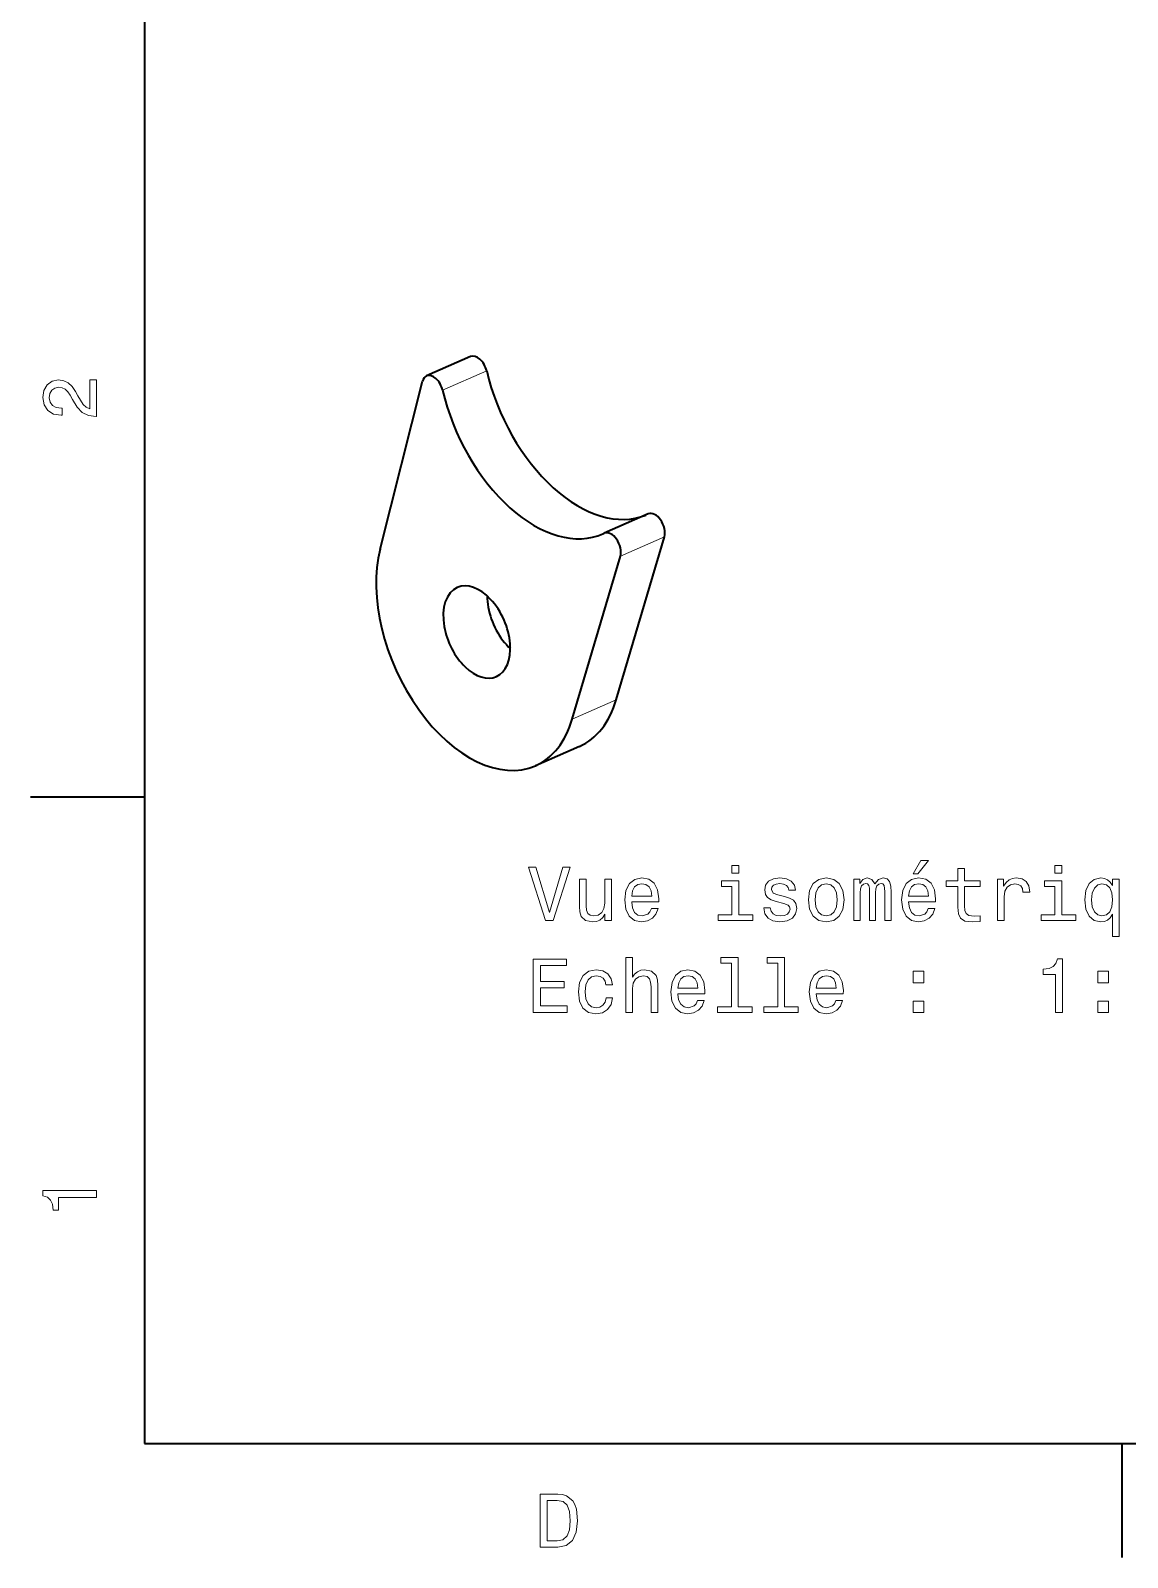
# Model space of a CAD drawing. Extents: x 0 to 296, y 0 to 210.
# Drawn here: x 2.5 to 74.7, y 2.5 to 102.9 of the extents above; entities that cross this region are included whole.
import ezdxf

# ---------------------------------------------------------------- set-up
doc = ezdxf.new("R2010")
doc.units = 0

msp = doc.modelspace()

# ---------------------------------------------------------------- linework, layer by layer
at = {"color": 7, "lineweight": 35}
for p, q in [((10, 200), (10, 10)), ((10, 10), (287, 10))]:
    msp.add_line(p, q, dxfattribs=at)
at = {"color": 7, "lineweight": 35, "ltscale": 0.07908}
for p, q in [((31.457977, 81.458878), (28.561653, 80.18718)), ((43.148079, 71.118835), (40.251755, 69.847137)), ((38.618286, 55.832977), (35.721962, 54.561272))]:
    msp.add_line(p, q, dxfattribs=at)
at = {"color": 7, "lineweight": 13, "ltscale": 0.07908}
for p, q in [((32.512512, 80.515152), (29.61618, 79.243454)), ((44.20459, 69.606552), (41.308266, 68.334839)), ((38.145554, 57.623352), (41.041878, 58.89505))]:
    msp.add_line(p, q, dxfattribs=at)
at = {"color": 7, "lineweight": 35, "ltscale": 0.284592}
msp.add_line((25.50399, 68.805031), (28.301376, 79.839661), dxfattribs=at)
at = {"color": 7, "lineweight": 35, "ltscale": 0.279217}
msp.add_line((41.041878, 58.89505), (44.20459, 69.606552), dxfattribs=at)
at = {"color": 7, "lineweight": 35, "ltscale": 0.279216}
msp.add_line((38.145554, 57.623352), (41.308266, 68.334839), dxfattribs=at)
at = {"color": 7, "lineweight": 35, "ltscale": 0.1875}
for p, q in [((10, 52.5), (2.5, 52.5)), ((74.300003, 10), (74.300003, 2.5))]:
    msp.add_line(p, q, dxfattribs=at)
at = {"color": 7, "lineweight": 13}
for points in [[(6.833213, 77.519447), (6.833213, 79.925072), (6.399496, 79.925072), (6.399496, 78.023773), (6.162464, 78.129684), (5.965778, 78.311241), (5.607709, 78.871033), (5.456412, 79.168587), (5.239553, 79.501442), (4.987392, 79.738472), (4.689842, 79.874641), (4.351945, 79.925072), (3.928314, 79.839333), (3.595461, 79.602303), (3.383646, 79.239189), (3.307997, 78.770172), (3.393732, 78.286018), (3.630764, 77.91787), (4.009006, 77.680832), (4.508286, 77.600143), (4.578891, 77.600143), (4.578891, 78.059074), (4.538545, 78.059074), (4.195605, 78.104462), (3.943444, 78.240631), (3.782061, 78.457489), (3.726585, 78.744957), (3.777017, 79.03746), (3.903098, 79.254318), (4.099784, 79.395531), (4.346902, 79.445961), (4.578891, 79.41066), (4.775577, 79.314842), (4.947046, 79.153458), (5.098343, 78.931557), (5.259727, 78.634003), (5.572406, 78.139771), (5.90526, 77.791786), (6.308718, 77.585014), (6.818084, 77.519447)], [(60.580612, 47.460098), (60.878162, 47.460098), (61.57917, 48.317444), (61.084934, 48.317444)], [(37.517933, 47.888771), (36.640411, 44.908222), (35.737671, 47.888771), (35.258564, 47.888771), (36.388248, 44.383728), (36.89257, 44.383728), (37.99704, 47.888771)], [(49.112312, 48.004765), (48.643291, 48.004765), (48.643291, 47.500443), (49.112312, 47.500443)], [(63.51577, 46.622921), (63.51577, 45.266293), (63.546028, 44.827534), (63.687241, 44.524937), (63.969658, 44.348427), (64.448769, 44.287907), (64.973267, 44.313122), (64.973267, 44.696407), (64.589981, 44.666149), (64.241997, 44.706493), (64.055397, 44.832577), (63.974701, 45.044392), (63.959572, 45.341942), (63.959572, 46.622921), (64.973267, 46.622921), (64.973267, 47.001163), (63.959572, 47.001163), (63.959572, 47.79295), (63.51577, 47.79295), (63.51577, 47.001163), (62.749199, 47.001163), (62.749199, 46.622921)], [(70.364471, 48.004765), (69.895447, 48.004765), (69.895447, 47.500443), (70.364471, 47.500443)], [(40.720383, 47.091942), (40.276577, 47.091942), (40.276577, 45.528542), (40.226143, 45.165428), (40.079891, 44.903179), (39.852947, 44.741798), (39.555397, 44.691364), (39.318363, 44.731712), (39.167068, 44.852749), (39.081333, 45.059521), (39.061161, 45.352028), (39.061161, 47.091942), (38.617355, 47.091942), (38.617355, 45.311684), (38.632484, 44.953613), (38.728306, 44.656063), (39.020813, 44.383728), (39.489834, 44.287907), (39.741997, 44.323208), (39.958855, 44.413986), (40.145454, 44.570328), (40.296749, 44.797272), (40.296749, 44.383728), (40.720383, 44.383728)], [(42.056835, 45.609234), (43.832054, 45.609234), (43.837097, 45.816006), (43.756405, 46.395977), (43.5345, 46.829693), (43.181477, 47.091942), (42.712456, 47.187763), (42.253521, 47.086899), (41.900497, 46.804478), (41.67355, 46.345543), (41.592861, 45.740356), (41.668507, 45.120041), (41.895454, 44.666149), (42.243435, 44.383728), (42.697327, 44.287907), (43.090698, 44.35347), (43.413464, 44.524937), (43.650497, 44.797272), (43.786663, 45.160385), (43.347904, 45.160385), (43.257126, 44.958656), (43.125999, 44.807358), (42.7528, 44.686321), (42.46534, 44.741798), (42.248478, 44.918312), (42.107269, 45.205772), (42.056835, 45.594101)], [(42.056835, 45.98243), (42.112312, 46.330414), (42.248478, 46.58762), (42.455254, 46.743958), (42.727585, 46.799435), (42.994877, 46.743958), (43.201649, 46.58762), (43.327728, 46.330414), (43.373119, 45.98243)], [(49.097183, 44.756927), (49.097183, 47.001163), (47.957413, 47.001163), (47.957413, 46.622921), (48.653378, 46.622921), (48.653378, 44.756927), (47.745598, 44.756927), (47.745598, 44.383728), (50.015049, 44.383728), (50.015049, 44.756927)], [(52.102947, 45.962257), (51.674271, 46.063122), (51.356548, 46.179115), (51.250641, 46.416149), (51.280899, 46.582577), (51.38681, 46.703613), (51.558277, 46.779263), (51.805397, 46.809521), (52.042427, 46.779263), (52.229027, 46.688484), (52.350067, 46.552315), (52.400497, 46.370758), (52.834213, 46.370758), (52.834213, 46.380848), (52.758568, 46.708656), (52.551796, 46.965862), (52.229027, 47.127243), (51.805397, 47.187763), (51.376724, 47.127243), (51.064041, 46.960815), (50.867355, 46.713699), (50.806839, 46.40102), (50.852226, 46.098427), (50.993435, 45.886608), (51.225426, 45.735313), (51.56332, 45.629406), (52.057556, 45.508369), (52.360153, 45.382286), (52.440842, 45.281422), (52.4711, 45.130127), (52.425713, 44.943527), (52.304676, 44.802315), (52.10799, 44.711536), (51.845741, 44.681278), (51.568367, 44.711536), (51.366634, 44.817444), (51.230469, 44.988914), (51.174992, 45.225948), (50.746319, 45.225948), (50.816925, 44.822491), (51.023697, 44.529984), (51.351505, 44.35347), (51.805397, 44.287907), (52.279457, 44.35347), (52.627441, 44.529984), (52.839256, 44.812401), (52.914906, 45.180557), (52.859428, 45.49828), (52.703091, 45.715141), (52.445885, 45.85635)], [(53.681477, 45.735313), (53.762169, 45.120041), (53.994156, 44.666149), (54.362312, 44.383728), (54.856548, 44.287907), (55.345741, 44.383728), (55.713898, 44.661106), (55.945885, 45.114998), (56.03162, 45.735313), (55.945885, 46.350586), (55.713898, 46.809521), (55.345741, 47.086899), (54.856548, 47.187763), (54.362312, 47.086899), (53.994156, 46.804478), (53.762169, 46.350586)], [(54.135368, 45.740356), (54.180756, 46.194248), (54.321968, 46.522057), (54.548912, 46.723785), (54.856548, 46.794392), (55.159142, 46.723785), (55.386086, 46.5271), (55.527298, 46.194248), (55.577728, 45.740356), (55.527298, 45.281422), (55.386086, 44.94857), (55.159142, 44.746841), (54.856548, 44.681278), (54.548912, 44.746841), (54.321968, 44.94857), (54.180756, 45.281422)], [(56.672112, 44.383728), (57.080612, 44.383728), (57.080612, 46.194248), (57.105827, 46.466579), (57.18148, 46.663265), (57.29747, 46.779263), (57.448769, 46.82465), (57.569809, 46.784306), (57.650497, 46.683441), (57.690842, 46.511971), (57.705971, 46.285027), (57.705971, 44.383728), (58.089256, 44.383728), (58.089256, 46.194248), (58.114475, 46.461536), (58.190125, 46.658222), (58.311161, 46.779263), (58.462456, 46.82465), (58.583496, 46.784306), (58.664185, 46.683441), (58.714619, 46.285027), (58.714619, 44.383728), (59.123123, 44.383728), (59.123123, 46.254765), (59.097904, 46.643093), (59.017212, 46.940643), (58.855827, 47.1222), (58.593582, 47.187763), (58.285942, 47.086899), (58.048912, 46.794392), (57.862312, 47.081856), (57.549633, 47.187763), (57.262169, 47.086899), (57.065483, 46.804478), (57.065483, 47.091942), (56.672112, 47.091942)], [(60.272976, 45.609234), (62.048191, 45.609234), (62.053234, 45.816006), (61.972542, 46.395977), (61.750641, 46.829693), (61.397614, 47.091942), (60.928596, 47.187763), (60.469662, 47.086899), (60.116638, 46.804478), (59.88969, 46.345543), (59.808998, 45.740356), (59.884647, 45.120041), (60.111591, 44.666149), (60.459576, 44.383728), (60.913467, 44.287907), (61.306839, 44.35347), (61.629604, 44.524937), (61.866638, 44.797272), (62.0028, 45.160385), (61.564041, 45.160385), (61.473263, 44.958656), (61.34214, 44.807358), (60.968941, 44.686321), (60.681477, 44.741798), (60.464619, 44.918312), (60.32341, 45.205772), (60.272976, 45.594101)], [(60.272976, 45.98243), (60.328453, 46.330414), (60.464619, 46.58762), (60.671391, 46.743958), (60.943726, 46.799435), (61.211014, 46.743958), (61.417786, 46.58762), (61.543869, 46.330414), (61.589256, 45.98243)], [(66.123116, 44.383728), (66.566925, 44.383728), (66.566925, 45.931999), (66.612312, 46.305199), (66.748474, 46.572487), (66.970383, 46.733871), (67.267929, 46.789349), (67.489838, 46.754044), (67.656258, 46.653179), (67.757126, 46.481712), (67.792427, 46.249722), (68.241272, 46.249722), (68.180756, 46.658222), (68.014328, 46.950729), (67.736954, 47.127243), (67.358704, 47.187763), (67.101501, 47.147415), (66.879601, 47.046551), (66.682915, 46.875084), (66.526573, 46.643093), (66.526573, 47.091942), (66.123116, 47.091942)], [(70.349342, 44.756927), (70.349342, 47.001163), (69.209572, 47.001163), (69.209572, 46.622921), (69.905533, 46.622921), (69.905533, 44.756927), (68.997757, 44.756927), (68.997757, 44.383728), (71.267212, 44.383728), (71.267212, 44.756927)], [(73.693001, 46.673355), (73.536659, 46.900299), (73.360153, 47.061684), (73.153374, 47.152458), (72.916344, 47.187763), (72.487671, 47.086899), (72.154816, 46.804478), (71.937958, 46.350586), (71.862305, 45.740356), (71.937958, 45.125084), (72.154816, 44.671192), (72.487671, 44.383728), (72.916344, 44.287907), (73.153374, 44.318165), (73.355103, 44.4039), (73.531616, 44.560242), (73.693001, 44.797272), (73.693001, 43.334736), (74.13681, 43.334736), (74.13681, 47.091942), (73.693001, 47.091942)], [(72.3162, 45.740356), (72.361588, 46.189205), (72.5028, 46.517014), (72.714615, 46.718742), (72.991989, 46.789349), (73.2845, 46.718742), (73.506401, 46.522057), (73.637527, 46.194248), (73.687958, 45.740356), (73.637527, 45.281422), (73.506401, 44.953613), (73.2845, 44.751884), (72.991989, 44.686321), (72.714615, 44.751884), (72.5028, 44.953613), (72.361588, 45.286465)], [(35.581333, 38.336899), (37.800354, 38.336899), (37.800354, 38.760529), (36.045311, 38.760529), (36.045311, 39.94569), (37.608711, 39.94569), (37.608711, 40.364277), (36.045311, 40.364277), (36.045311, 41.413269), (37.760006, 41.413269), (37.760006, 41.836899), (35.581333, 41.836899)], [(41.668507, 38.336899), (42.112312, 38.336899), (42.112312, 39.900299), (42.1577, 40.258369), (42.303955, 40.520615), (42.530899, 40.681999), (42.833492, 40.742519), (43.075569, 40.692085), (43.226868, 40.55592), (43.302513, 40.328972), (43.327728, 40.026379), (43.327728, 38.336899), (43.771534, 38.336899), (43.771534, 40.117157), (43.751362, 40.475227), (43.660583, 40.772778), (43.363033, 41.045113), (42.899055, 41.140934), (42.646896, 41.105629), (42.430035, 41.009811), (42.248478, 40.858513), (42.112312, 40.651741), (42.112312, 41.957935), (41.668507, 41.957935)], [(48.623119, 41.584736), (48.623119, 38.710098), (47.710297, 38.710098), (47.710297, 38.336899), (49.974705, 38.336899), (49.974705, 38.710098), (49.066925, 38.710098), (49.066925, 41.957935), (47.927155, 41.957935), (47.927155, 41.584736)], [(51.659142, 41.584736), (51.659142, 38.710098), (50.746319, 38.710098), (50.746319, 38.336899), (53.010727, 38.336899), (53.010727, 38.710098), (52.102947, 38.710098), (52.102947, 41.957935), (50.963177, 41.957935), (50.963177, 41.584736)], [(69.945885, 38.336899), (70.404816, 38.336899), (70.404816, 41.862114), (70.061874, 41.862114), (69.9711, 41.554478), (69.789543, 41.347706), (69.512161, 41.226669), (69.128876, 41.186321), (69.128876, 40.828255), (69.945885, 40.828255)], [(40.357269, 40.147419), (40.796028, 40.147419), (40.705254, 40.550877), (40.488392, 40.868599), (40.150497, 41.065285), (39.711735, 41.140934), (39.227585, 41.04007), (38.859428, 40.757648), (38.627441, 40.298714), (38.546749, 39.683441), (38.622398, 39.073212), (38.849342, 38.61932), (39.207413, 38.336899), (39.696606, 38.241077), (40.130325, 38.316727), (40.46822, 38.528542), (40.700207, 38.861393), (40.801071, 39.305199), (40.377441, 39.305199), (40.301792, 39.022778), (40.160583, 38.810963), (39.958855, 38.67984), (39.711735, 38.639492), (39.404099, 38.705055), (39.182198, 38.906784), (39.046028, 39.234592), (39.000641, 39.69857), (39.046028, 40.152462), (39.187241, 40.48027), (39.414185, 40.681999), (39.711735, 40.752605), (39.973984, 40.707214), (40.17067, 40.591221), (40.301792, 40.399578)], [(45.092857, 39.562405), (46.868076, 39.562405), (46.873119, 39.769176), (46.792427, 40.349148), (46.570526, 40.782864), (46.217499, 41.045113), (45.748478, 41.140934), (45.289547, 41.04007), (44.93652, 40.757648), (44.709576, 40.298714), (44.628883, 39.693527), (44.704533, 39.073212), (44.931477, 38.61932), (45.279457, 38.336899), (45.733349, 38.241077), (46.12672, 38.306641), (46.449486, 38.478107), (46.68652, 38.750443), (46.822685, 39.113556), (46.383926, 39.113556), (46.293148, 38.911827), (46.162025, 38.760529), (45.788826, 38.639492), (45.501362, 38.694969), (45.2845, 38.871483), (45.143291, 39.158943), (45.092857, 39.547272)], [(45.092857, 39.9356), (45.148335, 40.283585), (45.2845, 40.540791), (45.491276, 40.697128), (45.763611, 40.752605), (46.030899, 40.697128), (46.237671, 40.540791), (46.363754, 40.283585), (46.409142, 39.9356)], [(54.200928, 39.562405), (55.976143, 39.562405), (55.981186, 39.769176), (55.900497, 40.349148), (55.678596, 40.782864), (55.325569, 41.045113), (54.856548, 41.140934), (54.397614, 41.04007), (54.04459, 40.757648), (53.817642, 40.298714), (53.736954, 39.693527), (53.812599, 39.073212), (54.039543, 38.61932), (54.387527, 38.336899), (54.841419, 38.241077), (55.234791, 38.306641), (55.557556, 38.478107), (55.79459, 38.750443), (55.930756, 39.113556), (55.491997, 39.113556), (55.401215, 38.911827), (55.270096, 38.760529), (54.896896, 38.639492), (54.609428, 38.694969), (54.39257, 38.871483), (54.251362, 39.158943), (54.200928, 39.547272)], [(54.200928, 39.9356), (54.256405, 40.283585), (54.39257, 40.540791), (54.599342, 40.697128), (54.871681, 40.752605), (55.138969, 40.697128), (55.345741, 40.540791), (55.471825, 40.283585), (55.517212, 39.9356)], [(60.580612, 40.293671), (61.276577, 40.293671), (61.276577, 41.045113), (60.580612, 41.045113)], [(72.724701, 40.293671), (73.42067, 40.293671), (73.42067, 41.045113), (72.724701, 41.045113)], [(60.580612, 38.336899), (61.276577, 38.336899), (61.276577, 39.088341), (60.580612, 39.088341)], [(72.724701, 38.336899), (73.42067, 38.336899), (73.42067, 39.088341), (72.724701, 39.088341)], [(6.833213, 26.159222), (6.833213, 26.618156), (3.307997, 26.618156), (3.307997, 26.275217), (3.615634, 26.184439), (3.822406, 26.002882), (3.943444, 25.725506), (3.98379, 25.34222), (4.341859, 25.34222), (4.341859, 26.159222)], [(37.194958, 6.666787), (36.029972, 6.666787), (36.029972, 3.166787), (37.194958, 3.166787), (37.744667, 3.277738), (38.153168, 3.615634), (38.405331, 4.165346), (38.496109, 4.916787), (38.415417, 5.683357), (38.314552, 5.985951), (38.173344, 6.228026), (37.764839, 6.555836), (37.497551, 6.636527)], [(37.159653, 6.248199), (37.542938, 6.17255), (37.805187, 5.940562), (37.961525, 5.527017), (38.011959, 4.916787), (37.956482, 4.326729), (37.800144, 3.913184), (37.532852, 3.666066), (37.159653, 3.585375), (36.498989, 3.585375), (36.498989, 6.248199)]]:
    msp.add_lwpolyline(points, close=True, dxfattribs=at)
at = {"color": 7, "lineweight": 35}
for centre, major_axis, start_param, end_param in [((31.860031, 80.543266), (-0.402023, 0.915634), 4.4201960449, 6.2832279441), ((39.0373, 80.23407), (-4.020294, 9.156265), 1.2786033913, 3.1275972139), ((28.963707, 79.271561), (-0.402023, 0.915634), 0.0000426369, 0.6657608581), ((28.963707, 79.271561), (-0.402023, 0.915634), 4.4201960449, 6.2832279441), ((36.140976, 78.962357), (-4.020294, 9.156265), 1.2786033913, 3.141555939), ((43.550087, 70.203201), (-0.402023, 0.915634), 3.7691896299, 6.2831509412), ((36.140976, 78.962357), (-4.020294, 9.156265), 3.141555939, 3.1563470967), ((40.653763, 68.931496), (-0.402023, 0.915634), 6.2831509412, 6.2979397503), ((40.653763, 68.931496), (-0.402023, 0.915634), 3.7691896299, 6.2831509412), ((31.862328, 63.351219), (-3.859482, 8.790024), 0.6657608581, 3.1416207929), ((31.862328, 63.351219), (-1.286499, 2.930008), 0.000037189, 1.1903159495), ((31.862328, 63.351219), (-1.286499, 2.930008), 3.1416298426, 6.2832224962), ((34.758652, 64.622925), (-1.286499, 2.930008), 0.9401700163, 1.1903159495), ((34.758652, 64.622925), (-1.286499, 2.930008), 1.1903159495, 2.2017989505), ((31.862328, 63.351219), (-1.286499, 2.930008), 1.1903159495, 3.1416298426), ((34.758652, 64.622925), (-3.859482, 8.790024), 3.1416207929, 3.7691896299), ((31.862328, 63.351219), (-3.859482, 8.790024), 3.1416207929, 3.7691896299)]:
    msp.add_ellipse(centre, major_axis=major_axis, ratio=0.61207, start_param=start_param, end_param=end_param, dxfattribs=at)

doc.saveas('drawing.dxf')
